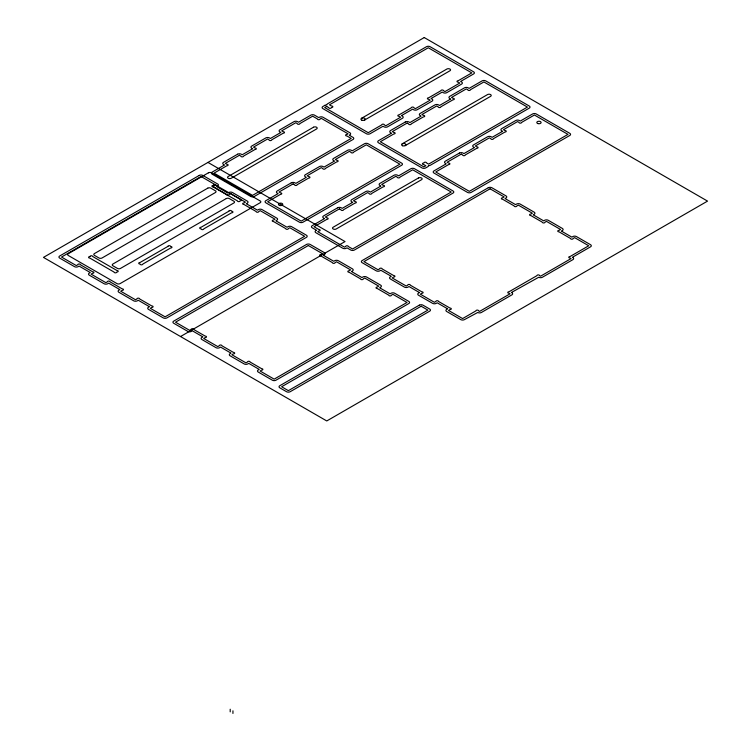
<?xml version="1.0" encoding="UTF-8"?>
<svg xmlns="http://www.w3.org/2000/svg" width="751" height="751" viewBox="0 0 751 751"><rect width="100%" height="100%" fill="white"/><g stroke="black" fill="none" stroke-linecap="round" stroke-linejoin="round"><path stroke-width="1.13" d="M361.569 118.292L446.864 69.045A2.15 1.239 0 0 1 449.905 69.045A2.15 1.239 0 0 1 449.905 70.801L364.61 120.047M402.226 143.835L487.521 94.588A2.15 1.239 0 0 1 490.572 94.588A2.15 1.239 0 0 1 490.572 96.353L405.277 145.6M180.54 336.532L345.038 241.559L207.961 162.423M232.941 710.812L232.941 713.45M230.2 709.226L230.2 711.864M424.24 37.55L43.464 257.396L326.76 420.954L707.536 201.108L424.24 37.55M199.212 175.443L59.695 255.988A2.582 1.493 0 0 0 59.695 258.1L74.49 266.643A2.582 1.493 0 0 0 78.151 266.643L79.099 266.089L90.242 272.529L89.285 273.073A2.582 1.493 0 0 0 89.285 275.185L104.079 283.728A2.582 1.493 0 0 0 107.74 283.728L108.688 283.174L119.831 289.604L118.883 290.158A2.582 1.493 0 0 0 118.883 292.27L133.678 300.813A2.582 1.493 0 0 0 137.33 300.813L138.278 300.259L149.421 306.69L148.473 307.243A2.582 1.493 0 0 0 148.473 309.356L163.267 317.898A2.582 1.493 0 0 0 166.919 317.898L306.436 237.344A2.582 1.493 0 0 0 306.436 235.232L291.641 226.689A2.582 1.493 0 0 0 287.99 226.689L287.032 227.243L275.899 220.813L276.847 220.259A2.582 1.493 0 0 0 276.847 218.147L262.052 209.604A2.582 1.493 0 0 0 258.4 209.604L257.443 210.158L246.3 203.728L247.257 203.174A2.582 1.493 0 0 0 247.257 201.061L232.463 192.528A2.582 1.493 0 0 0 228.802 192.528L227.853 193.073L216.71 186.642L217.668 186.088A2.582 1.493 0 0 0 217.668 183.986L202.864 175.443A2.582 1.493 0 0 0 199.212 175.443M237.598 154.208L223.507 162.347A2.582 1.493 0 0 0 223.507 164.46L224.465 165.004L212.195 172.092A2.582 1.493 0 0 0 212.195 174.204L250.712 196.433A2.582 1.493 0 0 0 254.364 196.433L353.008 139.489A2.582 1.493 0 0 0 353.008 137.377L349.262 135.208L349.872 134.861A2.582 1.493 0 0 0 349.872 132.749L323.024 117.25A2.582 1.493 0 0 0 319.372 117.25L318.762 117.607L314.491 115.138A2.582 1.493 0 0 0 310.839 115.138L298.569 122.216L297.612 121.671A2.582 1.493 0 0 0 293.96 121.671L279.87 129.801A2.582 1.493 0 0 0 279.87 131.913L280.827 132.467L270.388 138.494L269.431 137.94A2.582 1.493 0 0 0 265.779 137.94L251.688 146.079A2.582 1.493 0 0 0 251.688 148.182L252.646 148.736L242.207 154.762L241.249 154.208A2.582 1.493 0 0 0 237.598 154.208M201.043 176.494L61.526 257.049L76.32 265.582L77.804 264.728A1.295 0.742 0 0 1 79.099 263.986A1.295 0.742 0 0 1 80.395 264.728L92.598 271.778A1.295 0.742 0 0 1 93.894 272.529A1.295 0.742 0 0 1 92.598 273.27L91.115 274.124L105.91 282.667L107.402 281.813A1.295 0.742 0 0 1 108.688 281.062A1.295 0.742 0 0 1 109.984 281.813L122.197 288.863A1.295 0.742 0 0 1 123.483 289.604A1.295 0.742 0 0 1 122.197 290.355L120.704 291.21L135.499 299.752L136.992 298.898A1.295 0.742 0 0 1 138.278 298.147A1.295 0.742 0 0 1 139.573 298.898L151.786 305.948A1.295 0.742 0 0 1 153.082 306.69A1.295 0.742 0 0 1 151.786 307.441L150.303 308.295L165.098 316.838L304.615 236.293L289.82 227.75L288.328 228.604A1.295 0.742 0 0 1 287.032 229.355A1.295 0.742 0 0 1 285.746 228.604L273.533 221.554A1.295 0.742 0 0 1 272.238 220.813A1.295 0.742 0 0 1 273.533 220.062L275.016 219.208L260.221 210.665L258.738 211.519A1.295 0.742 0 0 1 257.443 212.27A1.295 0.742 0 0 1 256.157 211.519L243.944 204.469A1.295 0.742 0 0 1 242.648 203.728A1.295 0.742 0 0 1 243.944 202.977L245.427 202.122L230.632 193.58L229.149 194.434A1.295 0.742 0 0 1 227.853 195.185A1.295 0.742 0 0 1 226.558 194.434L214.345 187.384A1.295 0.742 0 0 1 213.059 186.642A1.295 0.742 0 0 1 214.345 185.891L215.837 185.037L201.043 176.494M324.854 105.365L322.883 106.511A2.582 1.493 0 0 0 322.883 108.613L366.404 133.744A2.582 1.493 0 0 0 370.055 133.744L383.029 126.262L383.977 126.806A2.582 1.493 0 0 0 387.629 126.806L402.433 118.264A2.582 1.493 0 0 0 402.433 116.152L401.475 115.607L412.618 109.177L413.566 109.721A2.582 1.493 0 0 0 417.227 109.721L432.022 101.178A2.582 1.493 0 0 0 432.022 99.066L431.065 98.522L442.208 92.091L443.165 92.636A2.582 1.493 0 0 0 446.817 92.636L461.612 84.093A2.582 1.493 0 0 0 461.612 81.981L460.663 81.437L473.628 73.945A2.582 1.493 0 0 0 473.628 71.833L430.107 46.712A2.582 1.493 0 0 0 426.455 46.712L327.633 103.76A2.582 1.493 0 0 0 326.882 104.933A2.582 1.493 0 0 0 324.854 105.365M208.412 172.814L68.285 253.716A2.15 1.239 0 0 0 68.285 255.481L117.025 283.615A2.15 1.239 0 0 0 120.076 283.615L260.203 202.714A2.15 1.239 0 0 0 260.203 200.958L211.463 172.814A2.15 1.239 0 0 0 208.412 172.814M239.419 155.269L225.328 163.399L226.821 164.262A1.295 0.742 0 0 1 228.116 165.004A1.295 0.742 0 0 1 226.821 165.755L214.026 173.143L252.533 195.382L351.177 138.428L346.896 135.959A1.295 0.742 0 0 1 345.601 135.208A1.295 0.742 0 0 1 346.896 134.467L348.042 133.809L321.203 118.311L320.057 118.968A1.295 0.742 0 0 1 318.762 119.719A1.295 0.742 0 0 1 317.466 118.968L312.66 116.198L299.865 123.586A1.295 0.742 0 0 1 298.569 124.328A1.295 0.742 0 0 1 297.283 123.586L295.791 122.723L281.7 130.862L283.193 131.716A1.295 0.742 0 0 1 284.479 132.467A1.295 0.742 0 0 1 283.193 133.209L271.684 139.855A1.295 0.742 0 0 1 270.388 140.606A1.295 0.742 0 0 1 269.093 139.855L267.609 138.991L253.509 147.13L255.002 147.994A1.295 0.742 0 0 1 256.298 148.736A1.295 0.742 0 0 1 255.002 149.487L243.502 156.124A1.295 0.742 0 0 1 242.207 156.875A1.295 0.742 0 0 1 240.911 156.124L239.419 155.269M326.676 106.426L324.704 107.562L368.225 132.692L381.733 124.891A1.295 0.742 0 0 1 383.029 124.15A1.295 0.742 0 0 1 384.315 124.891L385.807 125.755L400.602 117.212L399.11 116.349A1.295 0.742 0 0 1 397.823 115.607A1.295 0.742 0 0 1 399.11 114.856L411.323 107.806A1.295 0.742 0 0 1 412.618 107.064A1.295 0.742 0 0 1 413.914 107.806L415.397 108.67L430.192 100.127L428.708 99.263A1.295 0.742 0 0 1 427.413 98.522A1.295 0.742 0 0 1 428.708 97.771L440.912 90.721A1.295 0.742 0 0 1 442.208 89.979A1.295 0.742 0 0 1 443.503 90.721L444.986 91.584L459.781 83.042L458.298 82.178A1.295 0.742 0 0 1 457.002 81.437A1.295 0.742 0 0 1 458.298 80.686L471.797 72.894L428.277 47.764L329.464 104.821L331.538 106.022A1.295 0.742 0 0 1 332.834 106.764A1.295 0.742 0 0 1 331.538 107.506L331.341 107.618A1.295 0.742 0 0 1 330.046 108.369A1.295 0.742 0 0 1 328.76 107.618L326.676 106.426M207.783 188.144L94.419 253.594A2.15 1.239 0 0 0 94.419 255.349L98.991 257.987A2.15 1.239 0 0 0 102.033 257.987L215.396 192.538A2.15 1.239 0 0 0 215.396 190.782L210.824 188.144A2.15 1.239 0 0 0 207.783 188.144M313.496 127.229L228.201 176.476A2.15 1.239 0 0 0 228.201 178.231A2.15 1.239 0 0 0 231.252 178.231L316.546 128.984A2.15 1.239 0 0 0 316.546 127.229A2.15 1.239 0 0 0 313.496 127.229M90.064 256.485L89.867 256.598A1.295 0.742 0 0 0 88.571 257.34A1.295 0.742 0 0 0 89.867 258.091L114.124 272.097A1.295 0.742 0 0 0 115.419 272.838A1.295 0.742 0 0 0 116.705 272.097L116.903 271.984A1.295 0.742 0 0 0 118.198 271.233A1.295 0.742 0 0 0 116.903 270.491L92.645 256.485A1.295 0.742 0 0 0 91.35 255.734A1.295 0.742 0 0 0 90.064 256.485M213.397 185.281L213.2 185.394A1.295 0.742 0 0 0 211.904 186.135A1.295 0.742 0 0 0 213.2 186.886L237.457 200.892A1.295 0.742 0 0 0 238.752 201.634A1.295 0.742 0 0 0 240.038 200.892L240.236 200.78A1.295 0.742 0 0 0 241.531 200.029A1.295 0.742 0 0 0 240.236 199.287L215.978 185.281A1.295 0.742 0 0 0 214.683 184.53A1.295 0.742 0 0 0 213.397 185.281M226.258 198.574L112.894 264.023A2.15 1.239 0 0 0 112.894 265.779L117.466 268.417A2.15 1.239 0 0 0 120.507 268.417L233.871 202.967A2.15 1.239 0 0 0 233.871 201.212L229.299 198.574A2.15 1.239 0 0 0 226.258 198.574M167.924 246.403L140.015 262.512A1.295 0.742 0 0 0 138.728 263.254A1.295 0.742 0 0 0 140.015 264.005L140.174 264.099A1.295 0.742 0 0 0 141.47 264.84A1.295 0.742 0 0 0 142.756 264.099L170.665 247.98A1.295 0.742 0 0 0 171.96 247.239A1.295 0.742 0 0 0 170.665 246.488L170.505 246.403A1.295 0.742 0 0 0 169.219 245.652A1.295 0.742 0 0 0 167.924 246.403M228.905 211.191L200.996 227.3A1.295 0.742 0 0 0 199.71 228.051A1.295 0.742 0 0 0 200.996 228.792L201.155 228.886A1.295 0.742 0 0 0 202.451 229.637A1.295 0.742 0 0 0 203.746 228.886L231.646 212.777A1.295 0.742 0 0 0 232.941 212.026A1.295 0.742 0 0 0 231.646 211.284L231.496 211.191A1.295 0.742 0 0 0 230.2 210.449A1.295 0.742 0 0 0 228.905 211.191M291.285 182.84L277.185 190.97A2.582 1.493 0 0 0 277.185 193.082L278.105 193.608L265.835 200.695A2.582 1.493 0 0 0 265.835 202.808L299.396 222.174A2.582 1.493 0 0 0 303.047 222.174L401.691 165.229A2.582 1.493 0 0 0 401.691 163.117L368.131 143.741A2.582 1.493 0 0 0 364.479 143.741L352.219 150.82L351.299 150.294A2.582 1.493 0 0 0 347.647 150.294L333.557 158.433A2.582 1.493 0 0 0 333.557 160.545L334.467 161.071L324.028 167.097L323.118 166.572A2.582 1.493 0 0 0 319.466 166.572L305.375 174.701A2.582 1.493 0 0 0 305.375 176.814L306.286 177.339L295.847 183.366L294.936 182.84A2.582 1.493 0 0 0 291.285 182.84M293.106 183.892L279.015 192.031L280.47 192.866A1.295 0.742 0 0 1 281.756 193.608A1.295 0.742 0 0 1 280.47 194.359L267.666 201.747L301.226 221.123L399.861 164.169L366.31 144.802L353.505 152.19A1.295 0.742 0 0 1 352.219 152.932A1.295 0.742 0 0 1 350.924 152.19L349.478 151.355L335.387 159.484L336.833 160.32A1.295 0.742 0 0 1 338.128 161.071A1.295 0.742 0 0 1 336.833 161.812L325.324 168.459A1.295 0.742 0 0 1 324.028 169.21A1.295 0.742 0 0 1 322.742 168.459L321.287 167.623L307.197 175.762L308.652 176.598A1.295 0.742 0 0 1 309.938 177.339A1.295 0.742 0 0 1 308.652 178.09L297.143 184.727A1.295 0.742 0 0 1 295.847 185.478A1.295 0.742 0 0 1 294.561 184.727L293.106 183.892M405.315 122L390.52 130.543A2.582 1.493 0 0 0 390.52 132.655L391.478 133.209L378.504 140.69A2.582 1.493 0 0 0 378.504 142.803L422.024 167.933A2.582 1.493 0 0 0 425.686 167.933L427.657 166.797A2.582 1.493 0 0 0 428.408 165.624A2.582 1.493 0 0 0 430.436 165.192L529.258 108.135A2.582 1.493 0 0 0 529.258 106.022L485.737 80.901A2.582 1.493 0 0 0 482.076 80.901L469.112 88.383L468.155 87.829A2.582 1.493 0 0 0 464.503 87.829L449.708 96.372A2.582 1.493 0 0 0 449.708 98.484L450.656 99.038L439.523 105.469L438.565 104.915A2.582 1.493 0 0 0 434.913 104.915L420.109 113.457A2.582 1.493 0 0 0 420.109 115.57L421.067 116.123L409.924 122.554L408.976 122A2.582 1.493 0 0 0 405.315 122M407.145 123.061L392.351 131.603L393.834 132.458A1.295 0.742 0 0 1 395.129 133.209A1.295 0.742 0 0 1 393.834 133.95L380.335 141.751L423.855 166.872L425.826 165.736L423.752 164.535A1.295 0.742 0 0 1 422.456 163.793A1.295 0.742 0 0 1 423.752 163.042L423.949 162.929A1.295 0.742 0 0 1 425.235 162.188A1.295 0.742 0 0 1 426.53 162.929L428.605 164.131L527.427 107.083L483.907 81.953L470.398 89.744A1.295 0.742 0 0 1 469.112 90.496A1.295 0.742 0 0 1 467.817 89.744L466.333 88.89L451.529 97.433L453.022 98.287A1.295 0.742 0 0 1 454.317 99.038A1.295 0.742 0 0 1 453.022 99.78L440.809 106.83A1.295 0.742 0 0 1 439.523 107.581A1.295 0.742 0 0 1 438.227 106.83L436.735 105.975L421.94 114.518L423.433 115.372A1.295 0.742 0 0 1 424.719 116.123A1.295 0.742 0 0 1 423.433 116.865L411.219 123.915A1.295 0.742 0 0 1 409.924 124.666A1.295 0.742 0 0 1 408.638 123.915L407.145 123.061M337.621 207.802L323.531 215.941A2.582 1.493 0 0 0 323.531 218.053L324.488 218.607L312.219 225.685A2.582 1.493 0 0 0 312.219 227.797L316.49 230.257L315.88 230.613A2.582 1.493 0 0 0 315.88 232.726L342.728 248.224A2.582 1.493 0 0 0 346.38 248.224L346.99 247.868L350.736 250.027A2.582 1.493 0 0 0 354.388 250.027L453.031 193.082A2.582 1.493 0 0 0 453.031 190.97L414.514 168.731A2.582 1.493 0 0 0 410.863 168.731L398.603 175.818L397.645 175.265A2.582 1.493 0 0 0 393.984 175.265L379.893 183.394A2.582 1.493 0 0 0 379.893 185.506L380.851 186.06L370.412 192.087L369.454 191.533A2.582 1.493 0 0 0 365.803 191.533L351.712 199.672A2.582 1.493 0 0 0 351.712 201.784L352.67 202.329L342.231 208.356L341.273 207.802A2.582 1.493 0 0 0 337.621 207.802M339.452 208.862L325.352 216.992L326.845 217.856A1.295 0.742 0 0 1 328.14 218.607A1.295 0.742 0 0 1 326.845 219.348L314.049 226.736L318.856 229.515A1.295 0.742 0 0 1 320.142 230.257A1.295 0.742 0 0 1 318.856 231.008L317.711 231.665L344.549 247.163L345.695 246.506A1.295 0.742 0 0 1 346.99 245.755A1.295 0.742 0 0 1 348.286 246.506L352.566 248.975L451.201 192.031L412.693 169.792L399.889 177.18A1.295 0.742 0 0 1 398.603 177.921A1.295 0.742 0 0 1 397.307 177.18L395.815 176.316L381.724 184.455L383.217 185.319A1.295 0.742 0 0 1 384.503 186.06A1.295 0.742 0 0 1 383.217 186.811L371.707 193.448A1.295 0.742 0 0 1 370.412 194.199A1.295 0.742 0 0 1 369.126 193.448L367.633 192.594L353.543 200.724L355.035 201.587A1.295 0.742 0 0 1 356.321 202.329A1.295 0.742 0 0 1 355.035 203.08L343.526 209.726A1.295 0.742 0 0 1 342.231 210.468A1.295 0.742 0 0 1 340.945 209.726L339.452 208.862M459.387 153.063L445.296 161.193A2.582 1.493 0 0 0 445.296 163.305L446.216 163.831L433.947 170.918A2.582 1.493 0 0 0 433.947 173.021L467.507 192.397A2.582 1.493 0 0 0 471.159 192.397L569.802 135.452A2.582 1.493 0 0 0 569.802 133.34L536.242 113.964A2.582 1.493 0 0 0 532.59 113.964L520.321 121.042L519.41 120.517A2.582 1.493 0 0 0 515.759 120.517L501.668 128.656A2.582 1.493 0 0 0 501.668 130.768L502.579 131.294L492.14 137.32L491.229 136.785A2.582 1.493 0 0 0 487.568 136.785L473.477 144.924A2.582 1.493 0 0 0 473.477 147.036L474.397 147.562L463.958 153.589L463.048 153.063A2.582 1.493 0 0 0 459.387 153.063M418.457 177.978L333.162 227.224A2.15 1.239 0 0 0 333.162 228.98A2.15 1.239 0 0 0 336.204 228.98L421.499 179.733A2.15 1.239 0 0 0 421.499 177.978A2.15 1.239 0 0 0 418.457 177.978M461.217 154.115L447.127 162.254L448.572 163.089A1.295 0.742 0 0 1 449.868 163.831A1.295 0.742 0 0 1 448.572 164.582L435.777 171.97L469.328 191.345L567.972 134.391L534.412 115.016L521.616 122.413A1.295 0.742 0 0 1 520.321 123.155A1.295 0.742 0 0 1 519.035 122.413L517.58 121.568L503.489 129.707L504.944 130.543A1.295 0.742 0 0 1 506.23 131.294A1.295 0.742 0 0 1 504.944 132.035L493.435 138.682A1.295 0.742 0 0 1 492.14 139.423A1.295 0.742 0 0 1 490.854 138.682L489.399 137.846L475.308 145.976L476.754 146.821A1.295 0.742 0 0 1 478.049 147.562A1.295 0.742 0 0 1 476.754 148.313L465.254 154.95A1.295 0.742 0 0 1 463.958 155.701A1.295 0.742 0 0 1 462.663 154.95L461.217 154.115M306.521 244.45L173.697 321.137A2.582 1.493 0 0 0 173.697 323.249L187.788 331.379A2.582 1.493 0 0 0 191.449 331.379L192.397 330.834L202.836 336.861L201.888 337.406A2.582 1.493 0 0 0 201.888 339.518L215.978 347.657A2.582 1.493 0 0 0 219.63 347.657L220.578 347.103L231.017 353.13L230.069 353.674A2.582 1.493 0 0 0 230.069 355.786L244.159 363.925A2.582 1.493 0 0 0 247.811 363.925L248.769 363.371L259.198 369.398L258.25 369.952A2.582 1.493 0 0 0 258.25 372.064L272.341 380.194A2.582 1.493 0 0 0 275.993 380.194L408.816 303.517A2.582 1.493 0 0 0 408.816 301.404L394.716 293.265A2.582 1.493 0 0 0 391.064 293.265L390.116 293.819L379.677 287.793L380.626 287.248A2.582 1.493 0 0 0 380.626 285.136L366.535 276.997A2.582 1.493 0 0 0 362.883 276.997L361.926 277.551L351.496 271.524L352.444 270.97A2.582 1.493 0 0 0 352.444 268.858L338.354 260.728A2.582 1.493 0 0 0 334.702 260.728L333.744 261.273L323.315 255.246L324.263 254.702A2.582 1.493 0 0 0 324.263 252.589L310.172 244.45A2.582 1.493 0 0 0 306.521 244.45M308.342 245.511L175.527 322.188L189.618 330.327L191.111 329.464A1.295 0.742 0 0 1 192.397 328.722A1.295 0.742 0 0 1 193.692 329.464L205.201 336.11A1.295 0.742 0 0 1 206.487 336.861A1.295 0.742 0 0 1 205.201 337.603L203.709 338.466L217.799 346.596L219.292 345.742A1.295 0.742 0 0 1 220.578 344.991A1.295 0.742 0 0 1 221.874 345.742L233.383 352.379A1.295 0.742 0 0 1 234.678 353.13A1.295 0.742 0 0 1 233.383 353.871L231.89 354.735L245.981 362.864L247.473 362.01A1.295 0.742 0 0 1 248.769 361.269A1.295 0.742 0 0 1 250.055 362.01L261.564 368.657A1.295 0.742 0 0 1 262.859 369.398A1.295 0.742 0 0 1 261.564 370.149L260.081 371.003L274.171 379.142L406.986 302.456L392.895 294.326L391.402 295.181A1.295 0.742 0 0 1 390.116 295.932A1.295 0.742 0 0 1 388.821 295.181L377.312 288.544A1.295 0.742 0 0 1 376.026 287.793A1.295 0.742 0 0 1 377.312 287.051L378.804 286.187L364.714 278.048L363.221 278.912A1.295 0.742 0 0 1 361.926 279.654A1.295 0.742 0 0 1 360.64 278.912L349.131 272.266A1.295 0.742 0 0 1 347.835 271.524A1.295 0.742 0 0 1 349.131 270.773L350.614 269.919L336.523 261.78L335.04 262.643A1.295 0.742 0 0 1 333.744 263.385A1.295 0.742 0 0 1 332.458 262.643L320.949 255.997A1.295 0.742 0 0 1 319.654 255.246A1.295 0.742 0 0 1 320.949 254.505L322.432 253.65L308.342 245.511M488.253 187.759L362.132 260.569A2.582 1.493 0 0 0 362.132 262.681L376.223 270.811A2.582 1.493 0 0 0 379.884 270.811L380.832 270.266L391.271 276.293L390.313 276.837A2.582 1.493 0 0 0 390.313 278.95L404.404 287.089A2.582 1.493 0 0 0 408.065 287.089L409.013 286.535L419.452 292.561L418.504 293.115A2.582 1.493 0 0 0 418.504 295.218L432.595 303.357A2.582 1.493 0 0 0 436.247 303.357L437.195 302.803L447.634 308.83L446.685 309.384A2.582 1.493 0 0 0 446.685 311.496L460.776 319.626A2.582 1.493 0 0 0 464.428 319.626L477.749 312.472A2.582 1.493 0 0 0 481.4 312.472L511.891 294.861A2.582 1.493 0 0 0 511.891 292.749L511.431 292.486L538.73 277.26A2.582 1.493 0 0 0 542.382 277.26L572.872 259.658A2.582 1.493 0 0 0 572.872 257.546L572.422 257.283L590.549 246.816A2.582 1.493 0 0 0 590.549 244.704L576.449 236.574A2.582 1.493 0 0 0 572.797 236.574L571.849 237.119L561.41 231.092L562.358 230.548A2.582 1.493 0 0 0 562.358 228.435L548.268 220.296A2.582 1.493 0 0 0 544.616 220.296L543.658 220.85L533.229 214.824L534.177 214.27A2.582 1.493 0 0 0 534.177 212.167L520.18 204.084A2.582 1.493 0 0 0 516.585 204.047L515.533 204.61L505.048 198.555L505.996 198.001A2.582 1.493 0 0 0 505.996 195.889L491.905 187.759A2.582 1.493 0 0 0 488.253 187.759M490.074 188.811L363.963 261.62L378.053 269.759L379.537 268.905A1.295 0.742 0 0 1 380.832 268.154A1.295 0.742 0 0 1 382.128 268.905L393.637 275.542A1.295 0.742 0 0 1 394.923 276.293A1.295 0.742 0 0 1 393.637 277.035L392.144 277.898L406.235 286.028L407.727 285.173A1.295 0.742 0 0 1 409.013 284.422A1.295 0.742 0 0 1 410.309 285.173L421.818 291.82A1.295 0.742 0 0 1 423.104 292.561A1.295 0.742 0 0 1 421.818 293.303L420.325 294.167L434.416 302.306L435.909 301.442A1.295 0.742 0 0 1 437.195 300.7A1.295 0.742 0 0 1 438.49 301.442L449.999 308.088A1.295 0.742 0 0 1 451.295 308.83A1.295 0.742 0 0 1 449.999 309.581L448.507 310.435L462.607 318.574L475.993 310.839A1.295 0.742 0 0 1 477.289 310.097A1.295 0.742 0 0 1 478.584 310.839L479.57 311.412L510.06 293.81L509.075 293.237A1.295 0.742 0 0 1 507.779 292.486A1.295 0.742 0 0 1 509.075 291.745L536.974 275.636A1.295 0.742 0 0 1 538.27 274.885A1.295 0.742 0 0 1 539.565 275.636L540.551 276.208L571.051 258.597L570.056 258.025A1.295 0.742 0 0 1 568.76 257.283A1.295 0.742 0 0 1 570.056 256.532L588.718 245.765L574.628 237.626L573.135 238.48A1.295 0.742 0 0 1 571.849 239.231A1.295 0.742 0 0 1 570.553 238.48L559.044 231.843A1.295 0.742 0 0 1 557.758 231.092A1.295 0.742 0 0 1 559.044 230.35L560.537 229.487L546.446 221.357L544.954 222.212A1.295 0.742 0 0 1 543.658 222.963A1.295 0.742 0 0 1 542.372 222.212L530.863 215.575A1.295 0.742 0 0 1 529.568 214.824A1.295 0.742 0 0 1 530.863 214.082L532.346 213.218L518.35 205.136L516.772 205.99A1.295 0.742 0 0 1 515.439 206.685A1.295 0.742 0 0 1 514.191 205.943L502.682 199.297A1.295 0.742 0 0 1 501.386 198.555A1.295 0.742 0 0 1 502.682 197.804L504.165 196.95L490.074 188.811M419.311 305.159L279.794 385.714A2.582 1.493 0 0 0 279.794 387.826L286.535 391.712A2.582 1.493 0 0 0 290.196 391.712L429.713 311.167A2.582 1.493 0 0 0 429.713 309.055L422.973 305.159A2.582 1.493 0 0 0 419.311 305.159M421.142 306.22L281.625 386.765L288.365 390.661L427.882 310.107L421.142 306.22M537.885 123.577A2.15 1.239 0 0 0 541.114 122.497A2.15 1.239 0 0 0 537.885 121.427A2.15 1.239 0 0 0 537.885 123.577M279.55 205.445A2.15 1.239 0 0 0 282.78 204.375A2.15 1.239 0 0 0 279.55 203.296A2.15 1.239 0 0 0 279.55 205.445M402.517 145.732A2.15 1.239 0 0 0 405.897 144.83A2.15 1.239 0 0 0 402.846 143.591A2.15 1.239 0 0 0 402.517 145.732M361.982 120.235A2.15 1.239 0 0 0 365.239 119.184A2.15 1.239 0 0 0 362.038 118.085A2.15 1.239 0 0 0 361.982 120.235"/></g></svg>
